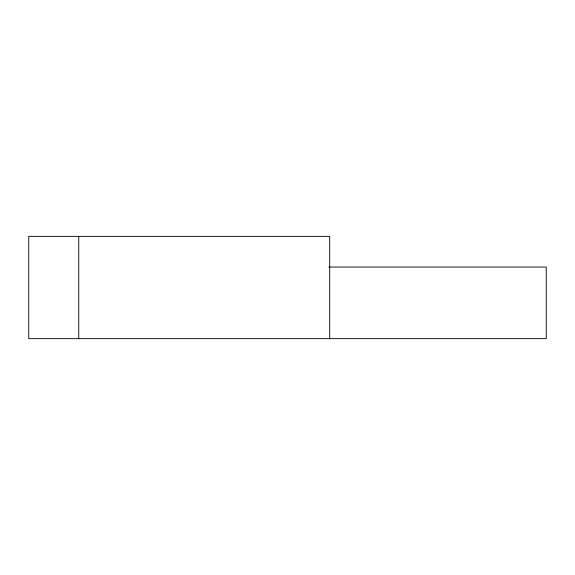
<?xml version="1.0" encoding="UTF-8"?>
<svg xmlns="http://www.w3.org/2000/svg" width="575" height="575" viewBox="0 0 575 575"><rect width="100%" height="100%" fill="white"/><g stroke="black" fill="none" stroke-linecap="round" stroke-linejoin="round"><path stroke-width="0.86" d="M328.85 267.037L546.25 267.037L546.25 338.653L28.75 338.653L28.75 236.347L329.705 236.347L329.705 338.653M78.753 236.347L78.753 338.653"/></g></svg>
